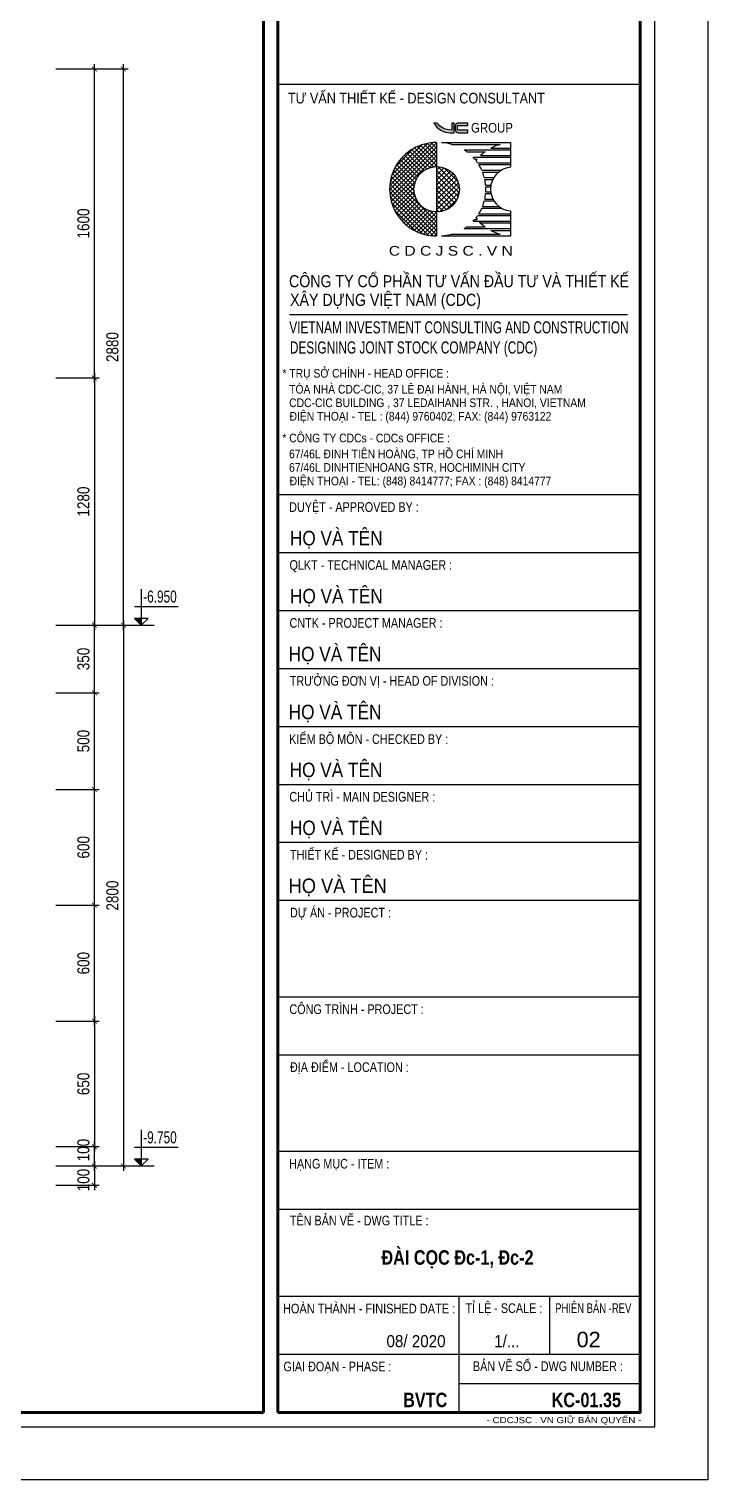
# Model space of a CAD drawing. Extents: x 71 to 2424299, y -14 to 1061502.
# Drawn here: x 1103937 to 1107449, y 521457 to 528970 of the extents above; entities that cross this region are included whole.
import ezdxf
from ezdxf.enums import TextEntityAlignment as Align

# ---------------------------------------------------------------- set-up
doc = ezdxf.new("R2010")
doc.units = 0
doc.header["$LTSCALE"] = 1000
doc.header["$MEASUREMENT"] = 0
doc.header["$PDMODE"] = 3
doc.layers.get('0').update_dxf_attribs({"linetype": 'CONTINUOUS'})
doc.layers.get('Defpoints').update_dxf_attribs({"linetype": 'CONTINUOUS'})
for name, color, linetype in [('CDC -TEXT KHUNG', 7, 'CONTINUOUS'), ('CDC-KHUNGTEN', 7, 'CONTINUOUS'), ('CDC.02.DIM', 1, 'CONTINUOUS'), ('CDC.06.TEXT', 2, 'CONTINUOUS'), ('CDC.11.NOTE', 8, 'CONTINUOUS')]:
    doc.layers.add(name, color=color, linetype=linetype)
doc.styles.add('ARIAL', font='arial.ttf', dxfattribs={"width": 0.8})
doc.styles.add('Arial_B_3', font='arialbd.ttf', dxfattribs={"width": 0.75, "height": 3})
doc.styles.add('KT CDC', font='arial.ttf', dxfattribs={"width": 0.85, "height": 200})
doc.dimstyles.new('25', dxfattribs={"dimscale": 25, "dimtxt": 2.5, "dimasz": 1, "dimexe": 1, "dimexo": 0, "dimgap": 1, "dimtad": 1, "dimdec": 0, "dimdsep": 46, "dimtxsty": 'ARIAL', "dimblk": 'ARCHTICK', "dimcen": 1, "dimdle": 1, "dimclrd": 256, "dimclre": 256, "dimclrt": 2, "dimadec": 0, "dimazin": 0, "dimtfac": 0.00072, "dimtdec": 0, "dimtix": 1, "dimtmove": 2, "dimatfit": 3, "dimldrblk": 'ARCHTICK', "dimfxl": 1, "dimtolj": 1, "dimarcsym": 0})

# ---------------------------------------------------------------- blocks, each defined once
blk = doc.blocks.new('_ArchTick')
at = {"color": 0, "linetype": 'ByBlock', "const_width": 0.15}
blk.add_lwpolyline([(-0.5, -0.5), (0.5, 0.5)], dxfattribs=at)
blk = doc.blocks.new('*D79')
at = {"layer": 'CDC.02.DIM', "lineweight": -2, "transparency": 16777216}
for p, q in [((1104274.9, 523108), (1104274.9, 522958)), ((1104074.9, 523083), (1104299.9, 523083)), ((1104074.9, 522983), (1104299.9, 522983))]:
    blk.add_line(p, q, dxfattribs=at)
at = {"layer": 'Defpoints', "color": 0, "transparency": 16777216}
for p in [(1104074.9, 523083), (1104074.9, 522983), (1104274.9, 522983)]:
    blk.add_point(p, dxfattribs=at)
at = {"layer": 'CDC.02.DIM', "lineweight": -2, "transparency": 16777216, "xscale": 25, "yscale": 25, "zscale": 25}
for p, rotation in [((1104274.9, 523083), 90), ((1104274.9, 522983), 270)]:
    blk.add_blockref('_ArchTick', p, dxfattribs=dict(at, rotation=rotation))
at = {"layer": 'CDC.02.DIM', "color": 2, "transparency": 16777216, "insert": (1104218, 523010.3), "char_height": 62.5, "attachment_point": 5, "rotation": 90, "style": 'ARIAL'}
blk.add_mtext('\\A1;100', dxfattribs=at)
blk = doc.blocks.new('*D80')
at = {"layer": 'CDC.02.DIM', "lineweight": -2, "transparency": 16777216}
for p, q in [((1104074.9, 523183), (1104299.9, 523183)), ((1104274.9, 523058), (1104274.9, 523208)), ((1104074.9, 523083), (1104299.9, 523083))]:
    blk.add_line(p, q, dxfattribs=at)
at = {"layer": 'Defpoints', "color": 0, "transparency": 16777216}
for p in [(1104074.9, 523183), (1104274.9, 523183), (1104074.9, 523083)]:
    blk.add_point(p, dxfattribs=at)
at = {"layer": 'CDC.02.DIM', "lineweight": -2, "transparency": 16777216, "xscale": 25, "yscale": 25, "zscale": 25}
for p, rotation in [((1104274.9, 523183), 90), ((1104274.9, 523083), 270)]:
    blk.add_blockref('_ArchTick', p, dxfattribs=dict(at, rotation=rotation))
at = {"layer": 'CDC.02.DIM', "color": 2, "transparency": 16777216, "insert": (1104218, 523165.3), "char_height": 62.5, "attachment_point": 5, "rotation": 90, "style": 'ARIAL'}
blk.add_mtext('\\A1;100', dxfattribs=at)
blk = doc.blocks.new('*D81')
at = {"layer": 'CDC.02.DIM', "lineweight": -2, "transparency": 16777216}
for p, q in [((1104274.9, 523808), (1104274.9, 524458)), ((1104074.9, 524433), (1104299.9, 524433)), ((1104074.9, 523833), (1104299.9, 523833))]:
    blk.add_line(p, q, dxfattribs=at)
at = {"layer": 'Defpoints', "color": 0, "transparency": 16777216}
for p in [(1104074.9, 524433), (1104274.9, 524433), (1104074.9, 523833)]:
    blk.add_point(p, dxfattribs=at)
at = {"layer": 'CDC.02.DIM', "lineweight": -2, "transparency": 16777216, "xscale": 25, "yscale": 25, "zscale": 25}
for p, rotation in [((1104274.9, 524433), 90), ((1104274.9, 523833), 270)]:
    blk.add_blockref('_ArchTick', p, dxfattribs=dict(at, rotation=rotation))
at = {"layer": 'CDC.02.DIM', "color": 2, "transparency": 16777216, "insert": (1104218, 524133), "char_height": 62.5, "attachment_point": 5, "rotation": 90, "style": 'ARIAL'}
blk.add_mtext('\\A1;600', dxfattribs=at)
blk = doc.blocks.new('*D82')
at = {"layer": 'CDC.02.DIM', "lineweight": -2, "transparency": 16777216}
for p, q in [((1104274.9, 524408), (1104274.9, 525058)), ((1104074.9, 525033), (1104299.9, 525033)), ((1104074.9, 524433), (1104299.9, 524433))]:
    blk.add_line(p, q, dxfattribs=at)
at = {"layer": 'Defpoints', "color": 0, "transparency": 16777216}
for p in [(1104074.9, 525033), (1104274.9, 525033), (1104074.9, 524433)]:
    blk.add_point(p, dxfattribs=at)
at = {"layer": 'CDC.02.DIM', "lineweight": -2, "transparency": 16777216, "xscale": 25, "yscale": 25, "zscale": 25}
for p, rotation in [((1104274.9, 525033), 90), ((1104274.9, 524433), 270)]:
    blk.add_blockref('_ArchTick', p, dxfattribs=dict(at, rotation=rotation))
at = {"layer": 'CDC.02.DIM', "color": 2, "transparency": 16777216, "insert": (1104218, 524733), "char_height": 62.5, "attachment_point": 5, "rotation": 90, "style": 'ARIAL'}
blk.add_mtext('\\A1;600', dxfattribs=at)
blk = doc.blocks.new('*D83')
at = {"layer": 'CDC.02.DIM', "lineweight": -2, "transparency": 16777216}
for p, q in [((1104074.9, 525533), (1104299.9, 525533)), ((1104274.9, 525008), (1104274.9, 525558)), ((1104074.9, 525033), (1104299.9, 525033))]:
    blk.add_line(p, q, dxfattribs=at)
at = {"layer": 'Defpoints', "color": 0, "transparency": 16777216}
for p in [(1104074.9, 525533), (1104274.9, 525533), (1104074.9, 525033)]:
    blk.add_point(p, dxfattribs=at)
at = {"layer": 'CDC.02.DIM', "lineweight": -2, "transparency": 16777216, "xscale": 25, "yscale": 25, "zscale": 25}
for p, rotation in [((1104274.9, 525533), 90), ((1104274.9, 525033), 270)]:
    blk.add_blockref('_ArchTick', p, dxfattribs=dict(at, rotation=rotation))
at = {"layer": 'CDC.02.DIM', "color": 2, "transparency": 16777216, "insert": (1104218, 525283), "char_height": 62.5, "attachment_point": 5, "rotation": 90, "style": 'ARIAL'}
blk.add_mtext('\\A1;500', dxfattribs=at)
blk = doc.blocks.new('*D84')
at = {"layer": 'CDC.02.DIM', "lineweight": -2, "transparency": 16777216}
for p, q in [((1104274.9, 525508), (1104274.9, 525908)), ((1104074.9, 525883), (1104299.9, 525883)), ((1104074.9, 525533), (1104299.9, 525533))]:
    blk.add_line(p, q, dxfattribs=at)
at = {"layer": 'Defpoints', "color": 0, "transparency": 16777216}
for p in [(1104074.9, 525883), (1104274.9, 525883), (1104074.9, 525533)]:
    blk.add_point(p, dxfattribs=at)
at = {"layer": 'CDC.02.DIM', "lineweight": -2, "transparency": 16777216, "xscale": 25, "yscale": 25, "zscale": 25}
for p, rotation in [((1104274.9, 525883), 90), ((1104274.9, 525533), 270)]:
    blk.add_blockref('_ArchTick', p, dxfattribs=dict(at, rotation=rotation))
at = {"layer": 'CDC.02.DIM', "color": 2, "transparency": 16777216, "insert": (1104218, 525708), "char_height": 62.5, "attachment_point": 5, "rotation": 90, "style": 'ARIAL'}
blk.add_mtext('\\A1;350', dxfattribs=at)
blk = doc.blocks.new('*D85')
at = {"layer": 'CDC.02.DIM', "lineweight": -2, "transparency": 16777216}
for p, q in [((1104424.9, 525908), (1104424.9, 523058)), ((1104074.9, 525883), (1104449.9, 525883)), ((1104074.9, 523083), (1104449.9, 523083))]:
    blk.add_line(p, q, dxfattribs=at)
at = {"layer": 'Defpoints', "color": 0, "transparency": 16777216}
for p in [(1104074.9, 525883), (1104074.9, 523083), (1104424.9, 523083)]:
    blk.add_point(p, dxfattribs=at)
at = {"layer": 'CDC.02.DIM', "lineweight": -2, "transparency": 16777216, "xscale": 25, "yscale": 25, "zscale": 25}
for p, rotation in [((1104424.9, 525883), 90), ((1104424.9, 523083), 270)]:
    blk.add_blockref('_ArchTick', p, dxfattribs=dict(at, rotation=rotation))
at = {"layer": 'CDC.02.DIM', "color": 2, "transparency": 16777216, "insert": (1104368, 524483), "char_height": 62.5, "attachment_point": 5, "rotation": 90, "style": 'ARIAL'}
blk.add_mtext('\\A1;2800', dxfattribs=at)
blk = doc.blocks.new('*D86')
at = {"layer": 'CDC.02.DIM', "lineweight": -2, "transparency": 16777216}
for p, q in [((1104274.9, 523858), (1104274.9, 523158)), ((1104074.9, 523833), (1104299.9, 523833)), ((1104074.9, 523183), (1104299.9, 523183))]:
    blk.add_line(p, q, dxfattribs=at)
at = {"layer": 'Defpoints', "color": 0, "transparency": 16777216}
for p in [(1104074.9, 523833), (1104074.9, 523183), (1104274.9, 523183)]:
    blk.add_point(p, dxfattribs=at)
at = {"layer": 'CDC.02.DIM', "lineweight": -2, "transparency": 16777216, "xscale": 25, "yscale": 25, "zscale": 25}
for p, rotation in [((1104274.9, 523833), 90), ((1104274.9, 523183), 270)]:
    blk.add_blockref('_ArchTick', p, dxfattribs=dict(at, rotation=rotation))
at = {"layer": 'CDC.02.DIM', "color": 2, "transparency": 16777216, "insert": (1104218, 523508), "char_height": 62.5, "attachment_point": 5, "rotation": 90, "style": 'ARIAL'}
blk.add_mtext('\\A1;650', dxfattribs=at)
blk = doc.blocks.new('*D2072')
at = {"layer": 'CDC.02.DIM', "lineweight": -2, "transparency": 16777216}
for p, q in [((1104074.9, 527163), (1104299.9, 527163)), ((1104274.9, 527188), (1104274.9, 525858)), ((1104074.9, 525883), (1104299.9, 525883))]:
    blk.add_line(p, q, dxfattribs=at)
at = {"layer": 'Defpoints', "color": 0, "transparency": 16777216}
for p in [(1104074.9, 527163), (1104074.9, 525883), (1104274.9, 525883)]:
    blk.add_point(p, dxfattribs=at)
at = {"layer": 'CDC.02.DIM', "lineweight": -2, "transparency": 16777216, "xscale": 25, "yscale": 25, "zscale": 25}
for p, rotation in [((1104274.9, 527163), 90), ((1104274.9, 525883), 270)]:
    blk.add_blockref('_ArchTick', p, dxfattribs=dict(at, rotation=rotation))
at = {"layer": 'CDC.02.DIM', "color": 2, "transparency": 16777216, "insert": (1104218, 526523), "char_height": 62.5, "attachment_point": 5, "rotation": 90, "style": 'ARIAL'}
blk.add_mtext('\\A1;1280', dxfattribs=at)
blk = doc.blocks.new('*D2073')
at = {"layer": 'CDC.02.DIM', "lineweight": -2, "transparency": 16777216}
for p, q in [((1104074.9, 528763), (1104299.9, 528763)), ((1104274.9, 527138), (1104274.9, 528788)), ((1104074.9, 527163), (1104299.9, 527163))]:
    blk.add_line(p, q, dxfattribs=at)
at = {"layer": 'Defpoints', "color": 0, "transparency": 16777216}
for p in [(1104074.9, 528763), (1104274.9, 528763), (1104074.9, 527163)]:
    blk.add_point(p, dxfattribs=at)
at = {"layer": 'CDC.02.DIM', "lineweight": -2, "transparency": 16777216, "xscale": 25, "yscale": 25, "zscale": 25}
for p, rotation in [((1104274.9, 528763), 90), ((1104274.9, 527163), 270)]:
    blk.add_blockref('_ArchTick', p, dxfattribs=dict(at, rotation=rotation))
at = {"layer": 'CDC.02.DIM', "color": 2, "transparency": 16777216, "insert": (1104218, 527963), "char_height": 62.5, "attachment_point": 5, "rotation": 90, "style": 'ARIAL'}
blk.add_mtext('\\A1;1600', dxfattribs=at)
blk = doc.blocks.new('*D2074')
at = {"layer": 'CDC.02.DIM', "lineweight": -2, "transparency": 16777216}
for p, q in [((1104074.9, 528763), (1104449.9, 528763)), ((1104424.9, 525858), (1104424.9, 528788)), ((1104074.9, 525883), (1104449.9, 525883))]:
    blk.add_line(p, q, dxfattribs=at)
at = {"layer": 'Defpoints', "color": 0, "transparency": 16777216}
for p in [(1104074.9, 528763), (1104424.9, 528763), (1104074.9, 525883)]:
    blk.add_point(p, dxfattribs=at)
at = {"layer": 'CDC.02.DIM', "lineweight": -2, "transparency": 16777216, "xscale": 25, "yscale": 25, "zscale": 25}
for p, rotation in [((1104424.9, 528763), 90), ((1104424.9, 525883), 270)]:
    blk.add_blockref('_ArchTick', p, dxfattribs=dict(at, rotation=rotation))
at = {"layer": 'CDC.02.DIM', "color": 2, "transparency": 16777216, "insert": (1104368, 527323), "char_height": 62.5, "attachment_point": 5, "rotation": 90, "style": 'ARIAL'}
blk.add_mtext('\\A1;2880', dxfattribs=at)
blk = doc.blocks.new('LOGOmoi')
at = {"layer": 'CDC -TEXT KHUNG'}
h = blk.add_hatch(color=1, dxfattribs=at)
h.paths.add_polyline_path([(1.46, 5.45), (1.26, 5.45), (1.26, 4.88), (1.21, 4.88, -0.237912), (0.06, 5.45), (-0.2, 5.45, 0.272847), (1.14, 4.66), (1.46, 4.66)])
h.paths.add_polyline_path([(2.59, 5.45), (1.8, 5.45, 0.414214), (1.54, 5.2), (1.54, 4.92, 0.414214), (1.8, 4.66), (2.59, 4.66), (2.59, 4.87), (1.8, 4.87, -0.414214), (1.74, 4.92), (1.74, 5.2, -0.414214), (1.8, 5.25), (2.59, 5.25)])
h = blk.add_hatch(dxfattribs=at)
h.set_pattern_fill('ANSI37', color=102, scale=2.293939, angle=360, style=0)
h.set_pattern_definition([(45, (-2844.4439, 636.61023), (-0.178426552, 0.178426553), []), (135, (-2844.4439, 636.61023), (-0.178426552, -0.178426553), [])])
edge = h.paths.add_edge_path()
edge.add_arc((0.02, 0), 1.87, 90, 270)
edge.add_line((0.02, -1.88), (0.02, -3.84))
edge.add_line((0.02, -3.84), (-0.17, -3.84))
edge.add_line((-0.17, -3.84), (-0.36, -3.83))
edge.add_line((-0.36, -3.83), (-0.55, -3.8))
edge.add_line((-0.55, -3.8), (-0.73, -3.77))
edge.add_line((-0.73, -3.77), (-0.92, -3.73))
edge.add_line((-0.92, -3.73), (-1.1, -3.68))
edge.add_line((-1.1, -3.68), (-1.28, -3.62))
edge.add_line((-1.28, -3.62), (-1.45, -3.55))
edge.add_line((-1.45, -3.55), (-1.63, -3.48))
edge.add_line((-1.63, -3.48), (-1.79, -3.39))
edge.add_line((-1.79, -3.39), (-1.96, -3.3))
edge.add_line((-1.96, -3.3), (-2.12, -3.2))
edge.add_line((-2.12, -3.2), (-2.27, -3.09))
edge.add_line((-2.27, -3.09), (-2.42, -2.97))
edge.add_line((-2.42, -2.97), (-2.56, -2.85))
edge.add_line((-2.56, -2.85), (-2.7, -2.72))
edge.add_line((-2.7, -2.72), (-2.83, -2.58))
edge.add_line((-2.83, -2.58), (-2.95, -2.44))
edge.add_line((-2.95, -2.44), (-3.07, -2.29))
edge.add_line((-3.07, -2.29), (-3.18, -2.14))
edge.add_line((-3.18, -2.14), (-3.28, -1.98))
edge.add_line((-3.28, -1.98), (-3.37, -1.81))
edge.add_line((-3.37, -1.81), (-3.46, -1.64))
edge.add_line((-3.46, -1.64), (-3.53, -1.47))
edge.add_line((-3.53, -1.47), (-3.6, -1.3))
edge.add_line((-3.6, -1.3), (-3.66, -1.12))
edge.add_line((-3.66, -1.12), (-3.71, -0.93))
edge.add_line((-3.71, -0.93), (-3.75, -0.75))
edge.add_line((-3.75, -0.75), (-3.79, -0.56))
edge.add_line((-3.79, -0.56), (-3.81, -0.38))
edge.add_line((-3.81, -0.38), (-3.82, -0.19))
edge.add_line((-3.82, -0.19), (-3.83, 0))
edge.add_line((-3.83, 0), (-3.82, 0.19))
edge.add_line((-3.82, 0.19), (-3.81, 0.38))
edge.add_line((-3.81, 0.38), (-3.79, 0.56))
edge.add_line((-3.79, 0.56), (-3.75, 0.75))
edge.add_line((-3.75, 0.75), (-3.71, 0.93))
edge.add_line((-3.71, 0.93), (-3.66, 1.12))
edge.add_line((-3.66, 1.12), (-3.6, 1.3))
edge.add_line((-3.6, 1.3), (-3.53, 1.47))
edge.add_line((-3.53, 1.47), (-3.46, 1.64))
edge.add_line((-3.46, 1.64), (-3.37, 1.81))
edge.add_line((-3.37, 1.81), (-3.28, 1.98))
edge.add_line((-3.28, 1.98), (-3.18, 2.14))
edge.add_line((-3.18, 2.14), (-3.07, 2.29))
edge.add_line((-3.07, 2.29), (-2.95, 2.44))
edge.add_line((-2.95, 2.44), (-2.83, 2.58))
edge.add_line((-2.83, 2.58), (-2.7, 2.72))
edge.add_line((-2.7, 2.72), (-2.56, 2.85))
edge.add_line((-2.56, 2.85), (-2.42, 2.97))
edge.add_line((-2.42, 2.97), (-2.27, 3.09))
edge.add_line((-2.27, 3.09), (-2.12, 3.2))
edge.add_line((-2.12, 3.2), (-1.96, 3.3))
edge.add_line((-1.96, 3.3), (-1.79, 3.39))
edge.add_line((-1.79, 3.39), (-1.63, 3.48))
edge.add_line((-1.63, 3.48), (-1.45, 3.55))
edge.add_line((-1.45, 3.55), (-1.28, 3.62))
edge.add_line((-1.28, 3.62), (-1.1, 3.68))
edge.add_line((-1.1, 3.68), (-0.92, 3.73))
edge.add_line((-0.92, 3.73), (-0.73, 3.77))
edge.add_line((-0.73, 3.77), (-0.55, 3.8))
edge.add_line((-0.55, 3.8), (-0.36, 3.83))
edge.add_line((-0.36, 3.83), (-0.17, 3.84))
edge.add_line((-0.17, 3.84), (0.02, 3.84))
edge.add_line((0.02, 3.84), (0.02, 1.87))
h = blk.add_hatch(dxfattribs=at)
h.set_pattern_fill('ANSI37', color=1, scale=2.293939, angle=360, style=0)
h.set_pattern_definition([(45, (-486.53502, -144.21504), (-0.20275745, 0.20275745), []), (135, (-486.53502, -144.21504), (-0.20275745, -0.20275745), [])])
h.paths.add_polyline_path([(0.02, 1.87), (0.02, -1.81), (0.02, -1.88, 0.414214), (1.89, 0, 0.414214)])
at = {"layer": 'CDC -TEXT KHUNG', "color": 102}
for p, q in [((0.02, 3.84), (0.02, -1.81)), ((0.42, 3.85), (6.1, 3.85)), ((1.28, 3.7), (5.24, 3.7)), ((6.1, 3.85), (6.1, 1.81)), ((2.3, 3.24), (6.1, 3.24)), ((2.51, 3.09), (4.01, 3.09)), ((3.03, 2.63), (6.1, 2.63)), ((3.16, 2.49), (3.36, 2.49)), ((3.64, 2.78), (6.1, 2.78)), ((4.47, 3.39), (6.1, 3.39)), ((3.4, 2.17), (6.1, 2.17)), ((3.49, 2.03), (6.1, 2.03)), ((3.74, 1.57), (5.37, 1.57)), ((3.8, 1.42), (5.15, 1.42)), ((3.95, 0.96), (4.75, 0.96)), ((3.98, 0.81), (4.66, 0.81)), ((4.05, 0.35), (4.51, 0.35)), ((4.06, 0.2), (4.49, 0.2)), ((3.95, -0.96), (4.75, -0.96)), ((3.98, -0.81), (4.66, -0.81)), ((4.05, -0.35), (4.51, -0.35)), ((4.06, -0.2), (4.49, -0.2)), ((0.02, -1.81), (0.02, -3.84)), ((3.4, -2.17), (6.1, -2.17)), ((3.49, -2.03), (6.1, -2.03)), ((3.74, -1.57), (5.37, -1.57)), ((3.8, -1.42), (5.15, -1.42)), ((6.1, -1.79), (6.1, -3.84)), ((2.3, -3.24), (6.1, -3.24)), ((2.51, -3.09), (4.01, -3.09)), ((3.03, -2.63), (6.1, -2.63)), ((3.16, -2.49), (3.36, -2.49)), ((3.64, -2.78), (6.1, -2.78)), ((4.47, -3.39), (6.1, -3.39)), ((0.01, -3.84), (0.02, -3.84)), ((0.42, -3.84), (6.1, -3.84)), ((1.28, -3.7), (5.24, -3.7))]:
    blk.add_line(p, q, dxfattribs=at)
at = {"layer": 'CDC -TEXT KHUNG', "color": 1}
for points in [[(1.46, 5.45), (1.26, 5.45), (1.26, 4.88), (1.21, 4.88, -0.237912), (0.06, 5.45), (-0.2, 5.45, 0.272847), (1.14, 4.66), (1.46, 4.66)], [(2.59, 5.45), (1.8, 5.45, 0.414214), (1.54, 5.2), (1.54, 4.92, 0.414214), (1.8, 4.66), (2.59, 4.66), (2.59, 4.87), (1.8, 4.87, -0.414214), (1.74, 4.92), (1.74, 5.2, -0.414214), (1.8, 5.25), (2.59, 5.25)]]:
    blk.add_lwpolyline(points, format="xyb", close=True, dxfattribs=at)
at = {"layer": 'CDC -TEXT KHUNG', "color": 102}
blk.add_circle((0.02, 0), 1.87, dxfattribs=at)
blk.add_arc((0, 0), 3.85, 89.7449, 270.2551, dxfattribs=at)
at = {"layer": 'CDC -TEXT KHUNG', "color": 112}
blk.add_ellipse((0.22, 0), major_axis=(-2.72, 2.72), ratio=1, start_param=-1.064136, end_param=-0.838054, dxfattribs=at)
at = {"layer": 'CDC -TEXT KHUNG', "color": 102}
for centre, major_axis, start_param, end_param in [((6.3, 0), (2.72, 2.72), 1.064136, 1.278853), ((0.22, 0), (-2.72, 2.72), -1.423028, -1.355019), ((0.22, 0), (2.72, 2.72), 6.199614, 6.251308), ((6.3, 0), (-2.72, 2.72), 0.083571, 0.124553), ((6.3, 0), (-2.72, 2.72), -0.147768, -0.022458), ((0.22, 0), (-2.72, 2.72), 4.527318, 4.587836), ((0.22, 0), (-2.72, 2.72), 4.346177, 4.481253), ((0.22, 0), (-2.72, 2.72), 4.178765, 4.304301), ((6.27, 0.01), (1.28, 1.28), 0.884906, 3.827483), ((0.22, 0), (2.72, 2.72), 5.589142, 5.7099), ((0.22, 0), (2.72, 2.72), 5.445131, 5.550443), ((0.22, 0), (-2.72, 2.72), 3.549681, 3.675216), ((0.22, 0), (-2.72, 2.72), 3.714878, 3.835636), ((0.22, 0), (2.72, 2.72), 4.836942, 4.89746), ((6.3, 0), (-2.72, 2.72), 1.446243, 1.487225), ((0.22, 0), (2.72, 2.72), 4.943525, 5.078601), ((0.22, 0), (-2.72, 2.72), 2.925816, 2.993825), ((0.22, 0), (-2.72, 2.72), 3.17347, 3.225164), ((6.3, 0), (-2.72, 2.72), 1.538919, 1.718564), ((6.3, 0), (2.72, 2.72), 3.433536, 3.648253), ((0.22, 0.01), (2.72, 2.72), 3.979647, 4.205729)]:
    blk.add_ellipse(centre, major_axis=major_axis, ratio=1, start_param=start_param, end_param=end_param, dxfattribs=at)
at = {"layer": 'CDC -TEXT KHUNG', "color": 1, "style": 'KT CDC', "width": 0.85}
blk.add_text('GROUP', height=0.792, dxfattribs=at).set_placement((2.85, 4.67))
at = {"layer": 'CDC -TEXT KHUNG', "color": 102, "style": 'KT CDC', "width": 1.15}
blk.add_text('C D C J S C . V N', height=0.8, dxfattribs=at).set_placement((-3.92, -5.47))
blk = doc.blocks.new('KHUNG TEN')
at = {"layer": 'CDC-KHUNGTEN', "color": 6, "lineweight": 25}
for p, q in [((82700, 28900), (75200, 28900)), ((82700, 20400), (75200, 20400)), ((82700, 19200), (75200, 19200)), ((82700, 18000), (75200, 18000)), ((82700, 16800), (75200, 16800)), ((82700, 15600), (75200, 15600)), ((82700, 14400), (75200, 14400)), ((82700, 13200), (75200, 13200)), ((82700, 12000), (75200, 12000)), ((82700, 10000), (75200, 10000)), ((82700, 8800), (75200, 8800)), ((82700, 6800), (75200, 6800)), ((82700, 5600), (75200, 5600)), ((82700, 3800), (75200, 3800)), ((78950, 1400), (78950, 3800)), ((80825, 2600), (80825, 3800)), ((82700, 2600), (75200, 2600)), ((78950, 2000), (82700, 2000))]:
    blk.add_line(p, q, dxfattribs=at)
at = {"layer": 'CDC-KHUNGTEN', "color": 6}
blk.add_line((75439, 24136), (82433, 24136), dxfattribs=at)
at = {"layer": 'CDC-KHUNGTEN', "color": 8}
blk.add_lwpolyline([(75096, 1100), (83000, 1100), (83000, 58300), (3000, 58300), (3000, 1100), (75096, 1100)], dxfattribs=at)
at = {"layer": 'CDC-KHUNGTEN', "color": 255, "lineweight": 60}
blk.add_lwpolyline([(74900, 1400), (74900, 58000), (3300, 58000), (3300, 1400), (74900, 1400)], close=True, dxfattribs=at)
blk.add_lwpolyline([(75200, 1400), (82700, 1400), (82700, 58000), (75200, 58000), (75200, 1400)], dxfattribs=at)
at = {"layer": 'Defpoints', "color": 1, "ltscale": 0.2}
blk.add_lwpolyline([(0, 0), (0, 59400), (84100, 59400), (84100, 0), (0, 0)], close=True, dxfattribs=at)
at = {"layer": 'CDC-KHUNGTEN', "xscale": 251.3908497502836, "yscale": 251.3908497502836, "zscale": 251.3908497502836}
blk.add_blockref('LOGOmoi', (78480, 26732), dxfattribs=at)
at = {"layer": 'CDC -TEXT KHUNG', "style": 'KT CDC', "width": 0.85}
blk.add_text('TƯ VẤN THIẾT KẾ - DESIGN CONSULTANT', height=220, dxfattribs=at).set_placement((78066, 28509), align=Align.CENTER)
at = {"layer": 'CDC -TEXT KHUNG', "color": 7, "style": 'Arial_B_3', "width": 0.8}
blk.add_text('BVTC', height=300, dxfattribs=at).set_placement((78705, 1508), align=Align.RIGHT)
at = {"layer": 'CDC -TEXT KHUNG', "color": 6, "style": 'KT CDC', "width": 1.15}
blk.add_text('- CDCJSC . VN GIỮ BẢN QUYỂN -', height=125.69, dxfattribs=at).set_placement((79519, 1177))
at = {"layer": 'CDC-KHUNGTEN', "color": 6}
for s, height, style, width, p in [('CÔNG TY CỔ PHẦN TƯ VẤN ÐẦU TƯ VÀ THIẾT KẾ', 250, 'KT CDC', 0.84, (75430, 24703)), ('XÂY DỰNG VIỆT NAM (CDC)', 250, 'KT CDC', 0.84, (75452, 24317)), ('VIETNAM INVESTMENT CONSULTING AND CONSTRUCTION ', 250, 'KT CDC', 0.7, (75436, 23747)), ('DESIGNING JOINT STOCK COMPANY (CDC)', 250, 'KT CDC', 0.7, (75448, 23330)), ('* TRỤ SỞ CHÍNH - HEAD OFFICE :', 180, 'KT CDC', 0.85, (75294, 22830)), ('TÒA NHÀ CDC-CIC, 37 LÊ ĐẠI HÀNH, HÀ NỘI, VIỆT NAM', 180, 'KT CDC', 0.85, (75433, 22500)), ('CDC-CIC BUILDING , 37 LEDAIHANH STR. , HANOI, VIETNAM', 180, 'KT CDC', 0.85, (75433, 22220)), ('ĐIỆN THOẠI - TEL : (844) 9760402; FAX: (844) 9763122', 180, 'KT CDC', 0.85, (75441, 21940)), ('* CÔNG TY CDCs - CDCs OFFICE :', 180, 'KT CDC', 0.85, (75292, 21490)), ('67/46L ĐINH TIÊN HOÀNG, TP HỒ CHÍ MINH', 180, 'KT CDC', 0.85, (75430, 21160)), ('67/46L DINHTIENHOANG STR, HOCHIMINH CITY', 180, 'KT CDC', 0.85, (75430, 20880)), ('ĐIỆN THOẠI - TEL: (848) 8414777; FAX : (848) 8414777', 180, 'KT CDC', 0.85, (75442, 20600)), ('DUYỆT - APPROVED BY :', 200, 'ARIAL', 0.8, (75433, 20050)), ('QLKT - TECHNICAL MANAGER :', 200, 'ARIAL', 0.8, (75440, 18850)), ('CNTK - PROJECT MANAGER :', 200, 'ARIAL', 0.8, (75440, 17650)), ('TRƯỞNG ĐƠN VỊ - HEAD OF DIVISION :', 200, 'ARIAL', 0.8, (75445, 16450)), ('KIỂM BỘ MÔN - CHECKED BY :', 200, 'ARIAL', 0.8, (75434, 15244)), ('CHỦ TRÌ - MAIN DESIGNER :', 200, 'ARIAL', 0.8, (75438, 14050)), ('THIẾT KẾ - DESIGNED BY :', 200, 'ARIAL', 0.8, (75450, 12850)), ('DỰ ÁN - PROJECT :  ', 200, 'ARIAL', 0.8, (75449, 11650)), ('CÔNG TRÌNH - PROJECT :  ', 200, 'ARIAL', 0.8, (75438, 9650)), ('ĐỊA ĐIỂM - LOCATION :', 200, 'ARIAL', 0.8, (75449, 8450)), ('HẠNG MỤC - ITEM : ', 200, 'ARIAL', 0.8, (75433, 6450)), ('TÊN BẢN VẼ - DWG TITLE :', 200, 'ARIAL', 0.8, (75448, 5273)), ('TỈ LỆ - SCALE :', 200, 'ARIAL', 0.8, (79082, 3459)), ('PHIÊN BẢN -REV', 200, 'ARIAL', 0.7, (80938, 3459)), ('GIAI ĐOẠN - PHASE :', 200, 'ARIAL', 0.8, (75315, 2250)), ('BẢN VẼ SỐ - DWG NUMBER :', 200, 'ARIAL', 0.8, (79236, 2256))]:
    blk.add_text(s, height=height, dxfattribs=dict(at, style=style, width=width)).set_placement(p)
at = {"layer": 'CDC-KHUNGTEN', "color": 7}
for style, width, p in [('KT CDC', 0.85, (75448, 19356)), ('KT CDC', 0.85, (75450, 18156)), ('KT CDC', 0.85, (75423, 16956)), ('KT CDC', 0.85, (75423, 15756)), ('KT CDC', 0.85, (75442, 14556)), ('KT CDC', 0.85, (75448, 13356)), ('ARIAL', 0.9, (75421, 12156))]:
    blk.add_text('HỌ VÀ TÊN', height=300, dxfattribs=dict(at, style=style, width=width)).set_placement(p)
at = {"layer": 'CDC-KHUNGTEN', "color": 6, "style": 'ARIAL', "width": 0.814645}
blk.add_text('HOÀN THÀNH - FINISHED DATE :', height=200, dxfattribs=at).set_placement((75304, 3450), (78870, 3450), align=Align.FIT)
at = {"layer": 'CDC-KHUNGTEN', "color": 7, "style": 'ARIAL', "width": 0.9}
for s, p in [('08/ 2020', (78670, 2750)), ('1/...', (80200, 2750))]:
    blk.add_text(s, height=250, dxfattribs=at).set_placement(p, align=Align.RIGHT)
at = {"layer": 'CDC-KHUNGTEN', "color": 7, "style": 'KT CDC'}
blk.add_text('02', height=320, dxfattribs=at).set_placement((81879, 2750), align=Align.RIGHT)

msp = doc.modelspace()

# ---------------------------------------------------------------- hatches: boundary and pattern name
at = {"layer": 'CDC.11.NOTE'}
for points in [[(1104517.1, 525917.98), (1104482.1, 525917.98), (1104517.1, 525882.98)], [(1104517.1, 523117.98), (1104482.1, 523117.98), (1104517.1, 523082.98)]]:
    msp.add_hatch(color=256, dxfattribs=at).paths.add_polyline_path(points)

# ---------------------------------------------------------------- linework, layer by layer
for p, q in [((1104517.1, 526069.28), (1104517.1, 525882.98)), ((1104482.29, 525980.46), (1104707.36, 525980.46)), ((1104449.94, 525882.98), (1104584.27, 525882.98)), ((1104517.1, 523269.28), (1104517.1, 523082.98)), ((1104482.29, 523180.46), (1104707.36, 523180.46)), ((1104449.94, 523082.98), (1104584.27, 523082.98))]:
    msp.add_line(p, q, dxfattribs=at)
for points in [[(1104482.1, 525917.98), (1104517.1, 525882.98), (1104552.1, 525917.98), (1104482.1, 525917.98)], [(1104482.1, 523117.98), (1104517.1, 523082.98), (1104552.1, 523117.98), (1104482.1, 523117.98)]]:
    msp.add_lwpolyline(points, dxfattribs=at)

# ---------------------------------------------------------------- block references
at = {"layer": 'CDC.06.TEXT', "xscale": 0.2499999999982123, "yscale": 0.2499999999982123, "zscale": 0.2499999999982123}
msp.add_blockref('KHUNG TEN', (1086424.18, 521457.16), dxfattribs=at)

# ---------------------------------------------------------------- texts
at = {"layer": 'CDC -TEXT KHUNG', "color": 7, "style": 'Arial_B_3', "width": 0.8}
msp.add_text('ĐÀI CỌC Đc-1, Đc-2', height=75, dxfattribs=at).set_placement((1106153.21, 522571.77), align=Align.CENTER)
msp.add_text('KC-01.35', height=75, dxfattribs=at).set_placement((1106999.18, 521834.12), align=Align.RIGHT)
at = {"layer": 'CDC.06.TEXT', "style": 'ARIAL', "width": 0.7}
for s, p in [('-6.950', (1104613.92, 526031.23)), ('-9.750', (1104613.92, 523231.23))]:
    msp.add_text(s, height=62.5, dxfattribs=at).set_placement(p, align=Align.MIDDLE_CENTER)

# ---------------------------------------------------------------- dimensions: what is measured, and where the dimension line sits
at = {"layer": 'CDC.02.DIM'}
for base, p1, p2, picture, middle in [((1104274.94, 528762.98), (1104074.94, 527162.98), (1104074.94, 528762.98), '*D2073', (1104218.03, 527962.98)), ((1104424.94, 528762.98), (1104074.94, 525882.98), (1104074.94, 528762.98), '*D2074', (1104368.03, 527322.98)), ((1104274.94, 525882.98), (1104074.94, 527162.98), (1104074.94, 525882.98), '*D2072', (1104218.03, 526522.98)), ((1104274.94, 525882.98), (1104074.94, 525532.98), (1104074.94, 525882.98), '*D84', (1104218.01, 525707.98)), ((1104424.94, 523082.98), (1104074.94, 525882.98), (1104074.94, 523082.98), '*D85', (1104368.03, 524482.98)), ((1104274.94, 525532.98), (1104074.94, 525032.98), (1104074.94, 525532.98), '*D83', (1104218.03, 525282.98)), ((1104274.94, 525032.98), (1104074.94, 524432.98), (1104074.94, 525032.98), '*D82', (1104218.03, 524732.98)), ((1104274.94, 524432.98), (1104074.94, 523832.98), (1104074.94, 524432.98), '*D81', (1104218.03, 524132.98)), ((1104274.94, 523182.98), (1104074.94, 523832.98), (1104074.94, 523182.98), '*D86', (1104218.03, 523507.98))]:
    dim = msp.add_linear_dim(base=base, p1=p1, p2=p2, angle=90, dimstyle='25', dxfattribs=at)
    dim.commit()
    dim.dimension.update_dxf_attribs({"geometry": picture, "text_midpoint": middle})
for base, p2, picture, middle in [((1104274.94, 523182.98), (1104074.94, 523182.98), '*D80', (1104218.03, 523165.25)), ((1104274.94, 522982.98), (1104074.94, 522982.98), '*D79', (1104218.03, 523010.28))]:
    dim = msp.add_linear_dim(base=base, p1=(1104074.94, 523082.98), p2=p2, angle=90, dimstyle='25', dxfattribs=at)
    dim.commit()
    dim.dimension.update_dxf_attribs({"geometry": picture, "text_midpoint": middle, "dimtype": 160})

doc.saveas('drawing.dxf')
